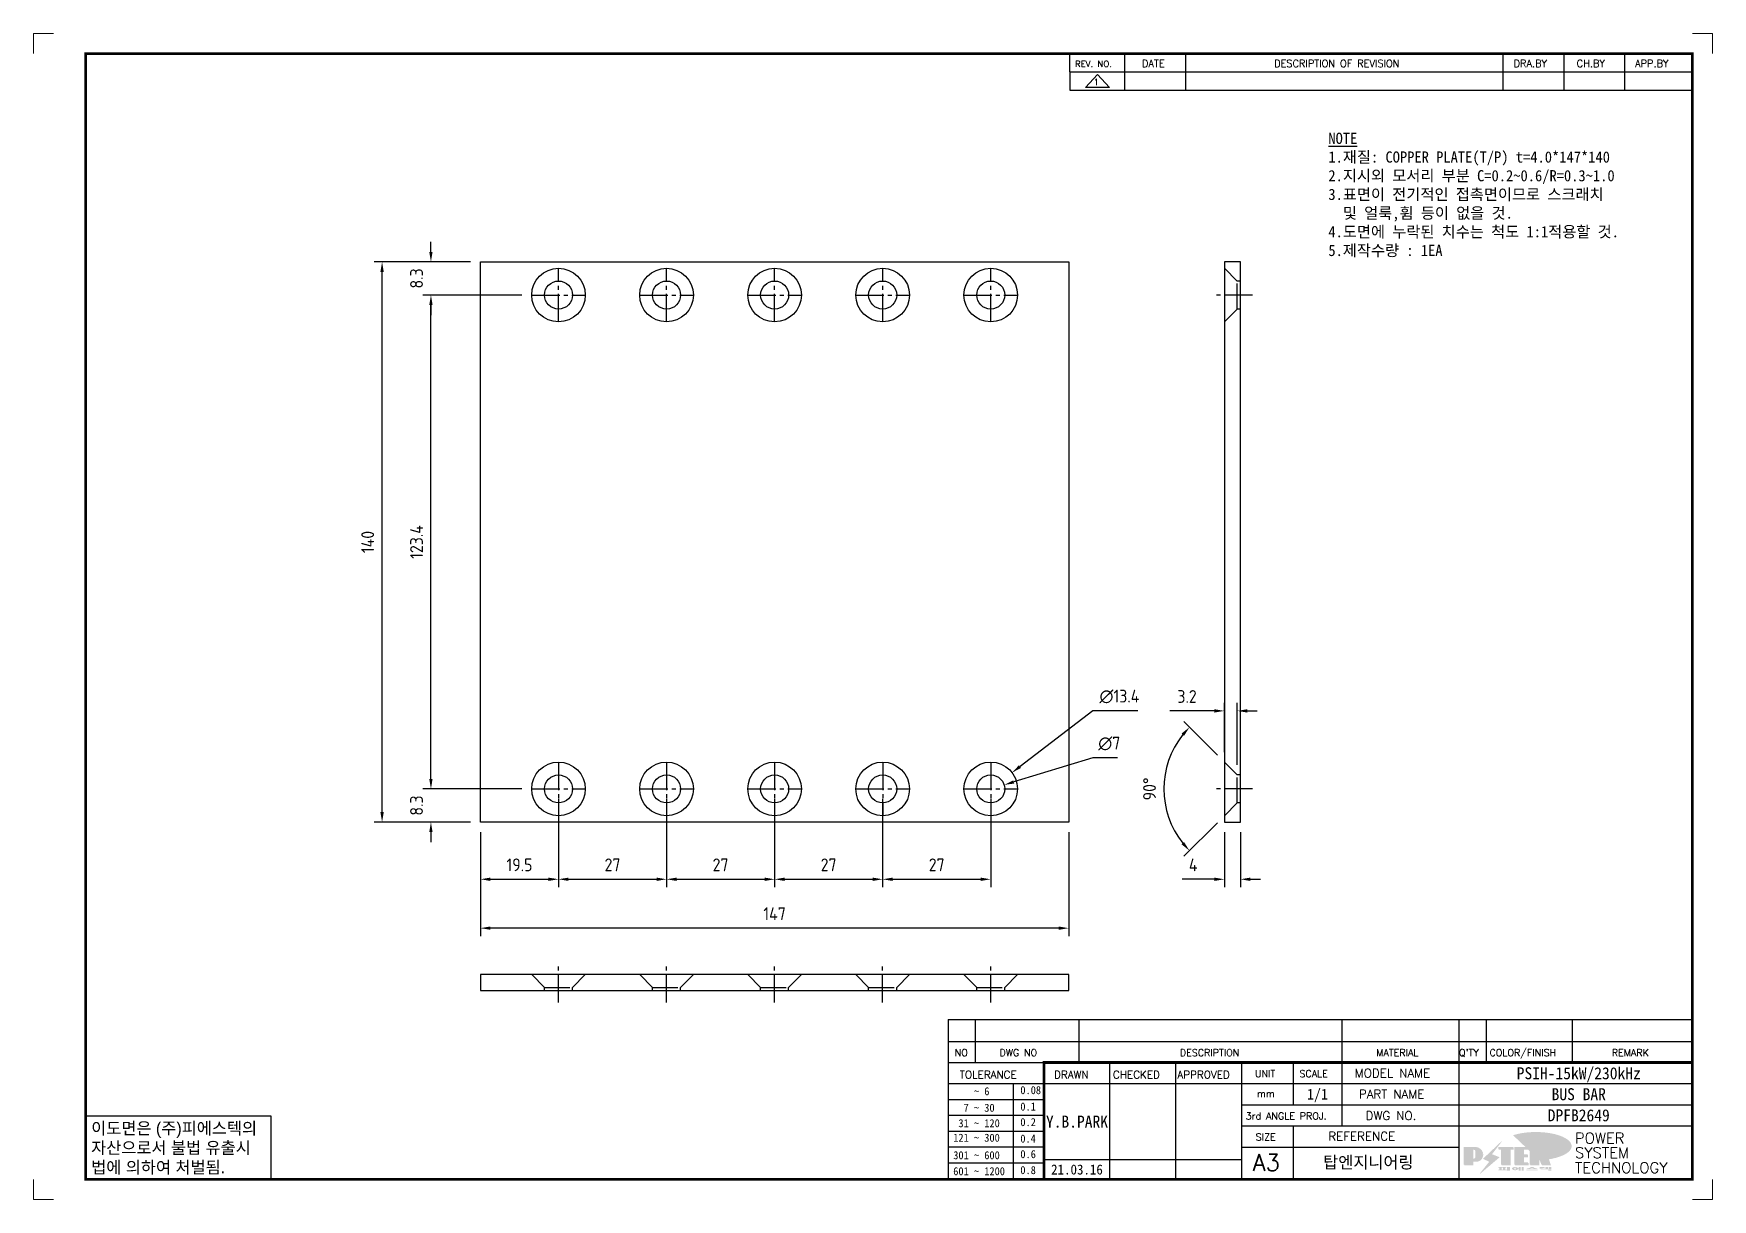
# Model space of a CAD drawing. Header units: millimetres. Extents: x -4251 to 2609, y -1673 to 4048.
# Drawn here: x -2905.8 to -2486.3, y -1277.8 to -986.5 of the extents above; entities that cross this region are included whole.
import ezdxf
from ezdxf.enums import TextEntityAlignment as Align

# ---------------------------------------------------------------- set-up
doc = ezdxf.new("R2010")
doc.units = ezdxf.units.MM
doc.linetypes.add('CENTER1', pattern=[10, 7, -1, 1, -1])
doc.linetypes.add('HIDDEN', pattern=[9.525, 6.35, -3.175])
doc.layers.add('FORMAT-1', color=7, linetype='Continuous')
doc.layers.add('line', color=3, linetype='Continuous')
doc.styles.add('h1', font='')
doc.styles.add('HAN', font='')
doc.styles.add('RC', font='simplex.shx')
doc.styles.add('ROMANT', font='simplex.shx')
doc.styles.add('RT', font='simplex.shx', dxfattribs={"oblique": 15})
doc.styles.get("Standard").update_dxf_attribs({"font": 'ISOCP.SHX', "bigfont": 'WHGTXT.SHX'})
doc.styles.get('h1').set_extended_font_data('New Gulim')
doc.styles.get('HAN').set_extended_font_data('GulimChe')
doc.dimstyles.new('PS-1', dxfattribs={"dimtxt": 3.2, "dimasz": 2.5, "dimexe": 2, "dimexo": 2.5, "dimgap": 2, "dimtad": 1, "dimtoh": 1, "dimrnd": 0.05, "dimzin": 12, "dimdsep": 46, "dimtxsty": 'Standard', "dimcen": 0, "dimclrt": 2, "dimazin": 3, "dimtfac": 1, "dimtofl": 0, "dimtmove": 0, "dimatfit": 3, "dimfxl": 0, "dimtolj": 1, "dimtzin": 0, "dimarcsym": 0})

# ---------------------------------------------------------------- blocks, each defined once
blk = doc.blocks.new('A$C4EDB7AFF')
at = {"color": 2, "linetype": 'HIDDEN'}
for p, q in [((-22.88, 9.45, 0), (-22.88, 8.65, 0)), ((-22.88, 8.65, 0), (-15.88, 8.65, 0)), ((-15.88, 9.45, 0), (-15.88, 8.65, 0)), ((4.12, 9.45, 0), (4.12, 8.65, 0)), ((4.12, 8.65, 0), (11.12, 8.65, 0)), ((11.12, 9.45, 0), (11.12, 8.65, 0)), ((31.12, 9.45, 0), (31.12, 8.65, 0)), ((31.12, 8.65, 0), (38.12, 8.65, 0)), ((38.12, 9.45, 0), (38.12, 8.65, 0)), ((58.12, 9.45, 0), (58.12, 8.65, 0)), ((58.12, 8.65, 0), (65.12, 8.65, 0)), ((65.12, 9.45, 0), (65.12, 8.65, 0)), ((85.12, 9.45, 0), (85.12, 8.65, 0)), ((85.12, 8.65, 0), (92.12, 8.65, 0)), ((92.12, 9.45, 0), (92.12, 8.65, 0))]:
    blk.add_line(p, q, dxfattribs=at)
at = {"color": 1, "linetype": 'CENTER1'}
for p, q in [((-19.38, 12.45, 0), (-19.38, 2.45, 0)), ((7.62, 12.45, 0), (7.62, 2.45, 0)), ((34.62, 12.45, 0), (34.62, 2.45, 0)), ((61.62, 12.45, 0), (61.62, 2.45, 0)), ((88.62, 12.45, 0), (88.62, 2.45, 0))]:
    blk.add_line(p, q, dxfattribs=at)
at = {"color": 6, "elevation": 0}
blk.add_lwpolyline([(-38.88, 9.45), (108.12, 9.45), (108.12, 5.45), (-38.88, 5.45), (-38.88, 9.45)], dxfattribs=at)
at = {"color": 2, "linetype": 'HIDDEN', "elevation": 0}
for points in [[(-22.88, 8.65), (-26.08, 5.45)], [(-15.88, 8.65), (-12.68, 5.45)], [(4.12, 8.65), (0.92, 5.45)], [(11.12, 8.65), (14.32, 5.45)], [(31.12, 8.65), (27.92, 5.45)], [(38.12, 8.65), (41.32, 5.45)], [(58.12, 8.65), (54.92, 5.45)], [(65.12, 8.65), (68.32, 5.45)], [(85.12, 8.65), (81.92, 5.45)], [(92.12, 8.65), (95.32, 5.45)]]:
    blk.add_lwpolyline(points, dxfattribs=at)
blk = doc.blocks.new('*D625')
at = {"color": 0, "linetype": 'ByBlock', "lineweight": -2}
for p, q in [((-2774.61, -1177.7), (-2774.61, -1199.77)), ((-2794.11, -1186), (-2794.11, -1199.77)), ((-2791.61, -1197.77), (-2777.11, -1197.77))]:
    blk.add_line(p, q, dxfattribs=at)
at = {"color": 0}
for points in [[(-2791.61, -1197.36), (-2791.61, -1198.19), (-2794.11, -1197.77)], [(-2777.11, -1197.36), (-2777.11, -1198.19), (-2774.61, -1197.77)]]:
    blk.add_solid(points, dxfattribs=at)
at = {"layer": 'DEFPOINTS', "color": 0}
for p in [(-2774.61, -1175.2, 0), (-2794.11, -1183.5, 0), (-2774.61, -1197.77)]:
    blk.add_point(p, dxfattribs=at)
at = {"color": 2, "insert": (-2784.36, -1194.17), "char_height": 3.2, "attachment_point": 5}
blk.add_mtext('\\A1;19.5', dxfattribs=at)
blk = doc.blocks.new('*D626')
at = {"color": 0, "linetype": 'ByBlock', "lineweight": -2}
for p, q in [((-2774.61, -1177.7), (-2774.61, -1199.77)), ((-2747.61, -1177.7), (-2747.61, -1199.77)), ((-2772.11, -1197.77), (-2750.11, -1197.77))]:
    blk.add_line(p, q, dxfattribs=at)
at = {"color": 0}
for points in [[(-2772.11, -1197.36), (-2772.11, -1198.19), (-2774.61, -1197.77)], [(-2750.11, -1197.36), (-2750.11, -1198.19), (-2747.61, -1197.77)]]:
    blk.add_solid(points, dxfattribs=at)
at = {"layer": 'DEFPOINTS', "color": 0}
for p in [(-2774.61, -1175.2, 0), (-2747.61, -1175.2, 0), (-2747.61, -1197.77)]:
    blk.add_point(p, dxfattribs=at)
at = {"color": 2, "insert": (-2761.11, -1194.17), "char_height": 3.2, "attachment_point": 5}
blk.add_mtext('\\A1;27', dxfattribs=at)
blk = doc.blocks.new('*D627')
at = {"color": 0, "linetype": 'ByBlock', "lineweight": -2}
for p, q in [((-2747.61, -1177.7), (-2747.61, -1199.77)), ((-2720.61, -1177.7), (-2720.61, -1199.77)), ((-2745.11, -1197.77), (-2723.11, -1197.77))]:
    blk.add_line(p, q, dxfattribs=at)
at = {"color": 0}
for points in [[(-2745.11, -1197.36), (-2745.11, -1198.19), (-2747.61, -1197.77)], [(-2723.11, -1197.36), (-2723.11, -1198.19), (-2720.61, -1197.77)]]:
    blk.add_solid(points, dxfattribs=at)
at = {"layer": 'DEFPOINTS', "color": 0}
for p in [(-2747.61, -1175.2, 0), (-2720.61, -1175.2, 0), (-2720.61, -1197.77)]:
    blk.add_point(p, dxfattribs=at)
at = {"color": 2, "insert": (-2734.11, -1194.17), "char_height": 3.2, "attachment_point": 5}
blk.add_mtext('\\A1;27', dxfattribs=at)
blk = doc.blocks.new('*D628')
at = {"color": 0, "linetype": 'ByBlock', "lineweight": -2}
for p, q in [((-2720.61, -1177.7), (-2720.61, -1199.77)), ((-2693.61, -1177.7), (-2693.61, -1199.77)), ((-2718.11, -1197.77), (-2696.11, -1197.77))]:
    blk.add_line(p, q, dxfattribs=at)
at = {"color": 0}
for points in [[(-2718.11, -1197.36), (-2718.11, -1198.19), (-2720.61, -1197.77)], [(-2696.11, -1197.36), (-2696.11, -1198.19), (-2693.61, -1197.77)]]:
    blk.add_solid(points, dxfattribs=at)
at = {"layer": 'DEFPOINTS', "color": 0}
for p in [(-2720.61, -1175.2, 0), (-2693.61, -1175.2, 0), (-2693.61, -1197.77)]:
    blk.add_point(p, dxfattribs=at)
at = {"color": 2, "insert": (-2707.11, -1194.17), "char_height": 3.2, "attachment_point": 5}
blk.add_mtext('\\A1;27', dxfattribs=at)
blk = doc.blocks.new('*D629')
at = {"color": 0, "linetype": 'ByBlock', "lineweight": -2}
for p, q in [((-2693.61, -1177.7), (-2693.61, -1199.77)), ((-2666.61, -1177.7), (-2666.61, -1199.77)), ((-2691.11, -1197.77), (-2669.11, -1197.77))]:
    blk.add_line(p, q, dxfattribs=at)
at = {"color": 0}
for points in [[(-2691.11, -1197.36), (-2691.11, -1198.19), (-2693.61, -1197.77)], [(-2669.11, -1197.36), (-2669.11, -1198.19), (-2666.61, -1197.77)]]:
    blk.add_solid(points, dxfattribs=at)
at = {"layer": 'DEFPOINTS', "color": 0}
for p in [(-2693.61, -1175.2, 0), (-2666.61, -1175.2, 0), (-2666.61, -1197.77)]:
    blk.add_point(p, dxfattribs=at)
at = {"color": 2, "insert": (-2680.11, -1194.17), "char_height": 3.2, "attachment_point": 5}
blk.add_mtext('\\A1;27', dxfattribs=at)
blk = doc.blocks.new('*D630')
at = {"color": 0, "linetype": 'ByBlock', "lineweight": -2}
for p, q in [((-2794.11, -1186), (-2794.11, -1211.99)), ((-2647.11, -1186), (-2647.11, -1211.99)), ((-2649.61, -1209.99), (-2791.61, -1209.99))]:
    blk.add_line(p, q, dxfattribs=at)
at = {"color": 0}
for points in [[(-2791.61, -1209.57), (-2791.61, -1210.4), (-2794.11, -1209.99)], [(-2649.61, -1209.57), (-2649.61, -1210.4), (-2647.11, -1209.99)]]:
    blk.add_solid(points, dxfattribs=at)
at = {"layer": 'DEFPOINTS', "color": 0}
for p in [(-2794.11, -1183.5, 0), (-2647.11, -1183.5, 0), (-2794.11, -1209.99)]:
    blk.add_point(p, dxfattribs=at)
at = {"color": 2, "insert": (-2720.61, -1206.39), "char_height": 3.2, "attachment_point": 5}
blk.add_mtext('\\A1;147', dxfattribs=at)
blk = doc.blocks.new('*D631')
at = {"color": 0, "linetype": 'ByBlock', "lineweight": -2}
for p, q in [((-2806.48, -1172.7), (-2806.48, -1170.2)), ((-2783.81, -1175.2), (-2808.48, -1175.2)), ((-2796.61, -1183.5), (-2808.48, -1183.5)), ((-2806.48, -1186), (-2806.48, -1188.5))]:
    blk.add_line(p, q, dxfattribs=at)
at = {"color": 0}
for points in [[(-2806.9, -1172.7), (-2806.07, -1172.7), (-2806.48, -1175.2)], [(-2806.9, -1186), (-2806.07, -1186), (-2806.48, -1183.5)]]:
    blk.add_solid(points, dxfattribs=at)
at = {"layer": 'DEFPOINTS', "color": 0}
for p in [(-2806.48, -1175.2), (-2781.31, -1175.2, 0), (-2794.11, -1183.5, 0)]:
    blk.add_point(p, dxfattribs=at)
at = {"color": 2, "insert": (-2810.08, -1179.35), "char_height": 3.2, "attachment_point": 5, "rotation": 90}
blk.add_mtext('\\A1;8.3', dxfattribs=at)
blk = doc.blocks.new('*D632')
at = {"color": 0, "linetype": 'ByBlock', "lineweight": -2}
for p, q in [((-2783.81, -1051.8), (-2808.48, -1051.8)), ((-2806.48, -1172.7), (-2806.48, -1054.3)), ((-2783.81, -1175.2), (-2808.48, -1175.2))]:
    blk.add_line(p, q, dxfattribs=at)
at = {"color": 0}
for points in [[(-2806.9, -1054.3), (-2806.07, -1054.3), (-2806.48, -1051.8)], [(-2806.9, -1172.7), (-2806.07, -1172.7), (-2806.48, -1175.2)]]:
    blk.add_solid(points, dxfattribs=at)
at = {"layer": 'DEFPOINTS', "color": 0}
for p in [(-2806.48, -1051.8), (-2781.31, -1051.8, 0), (-2781.31, -1175.2, 0)]:
    blk.add_point(p, dxfattribs=at)
at = {"color": 2, "insert": (-2810.08, -1113.5), "char_height": 3.2, "attachment_point": 5, "rotation": 90}
blk.add_mtext('\\A1;123.4', dxfattribs=at)
blk = doc.blocks.new('*D633')
at = {"color": 0, "linetype": 'ByBlock', "lineweight": -2}
for p, q in [((-2806.48, -1041), (-2806.48, -1038.5)), ((-2796.61, -1043.5), (-2808.48, -1043.5)), ((-2783.81, -1051.8), (-2808.48, -1051.8)), ((-2806.48, -1054.3), (-2806.48, -1056.8))]:
    blk.add_line(p, q, dxfattribs=at)
at = {"color": 0}
for points in [[(-2806.9, -1041), (-2806.07, -1041), (-2806.48, -1043.5)], [(-2806.9, -1054.3), (-2806.07, -1054.3), (-2806.48, -1051.8)]]:
    blk.add_solid(points, dxfattribs=at)
at = {"layer": 'DEFPOINTS', "color": 0}
for p in [(-2806.48, -1043.5), (-2794.11, -1043.5, 0), (-2781.31, -1051.8, 0)]:
    blk.add_point(p, dxfattribs=at)
at = {"color": 2, "insert": (-2810.08, -1047.65), "char_height": 3.2, "attachment_point": 5, "rotation": 90}
blk.add_mtext('\\A1;8.3', dxfattribs=at)
blk = doc.blocks.new('*D634')
at = {"color": 0, "linetype": 'ByBlock', "lineweight": -2}
for p, q in [((-2796.61, -1043.5), (-2820.69, -1043.5)), ((-2818.69, -1181), (-2818.69, -1046)), ((-2796.61, -1183.5), (-2820.69, -1183.5))]:
    blk.add_line(p, q, dxfattribs=at)
at = {"color": 0}
for points in [[(-2819.11, -1046), (-2818.27, -1046), (-2818.69, -1043.5)], [(-2819.11, -1181), (-2818.27, -1181), (-2818.69, -1183.5)]]:
    blk.add_solid(points, dxfattribs=at)
at = {"layer": 'DEFPOINTS', "color": 0}
for p in [(-2818.69, -1043.5), (-2794.11, -1043.5, 0), (-2794.11, -1183.5, 0)]:
    blk.add_point(p, dxfattribs=at)
at = {"color": 2, "insert": (-2822.29, -1113.5), "char_height": 3.2, "attachment_point": 5, "rotation": 90}
blk.add_mtext('\\A1;140', dxfattribs=at)
blk = doc.blocks.new('*D635')
at = {"color": 0, "linetype": 'ByBlock', "lineweight": -2}
for p, q in [((-2608.21, -1186), (-2608.21, -1199.77)), ((-2604.21, -1186), (-2604.21, -1199.77)), ((-2610.71, -1197.77), (-2618.81, -1197.77)), ((-2601.71, -1197.77), (-2599.21, -1197.77))]:
    blk.add_line(p, q, dxfattribs=at)
at = {"color": 0}
for points in [[(-2610.71, -1197.36), (-2610.71, -1198.19), (-2608.21, -1197.77)], [(-2601.71, -1197.36), (-2601.71, -1198.19), (-2604.21, -1197.77)]]:
    blk.add_solid(points, dxfattribs=at)
at = {"layer": 'DEFPOINTS', "color": 0}
for p in [(-2608.21, -1183.5, 0), (-2604.21, -1183.5, 0), (-2608.21, -1197.77)]:
    blk.add_point(p, dxfattribs=at)
at = {"color": 2, "insert": (-2616.01, -1194.17), "char_height": 3.2, "attachment_point": 5}
blk.add_mtext('\\A1;4', dxfattribs=at)
blk = doc.blocks.new('*D636')
at = {"color": 0, "linetype": 'ByBlock', "lineweight": -2}
for p, q in [((-2641.09, -1155.71), (-2659.29, -1169.62)), ((-2629.81, -1155.71), (-2641.09, -1155.71))]:
    blk.add_line(p, q, dxfattribs=at)
at = {"color": 0}
blk.add_solid([(-2659.55, -1169.28), (-2659.04, -1169.95), (-2661.28, -1171.13)], dxfattribs=at)
at = {"layer": 'DEFPOINTS', "color": 0}
for p in [(-2661.28, -1171.13, 0), (-2671.93, -1179.27, 0)]:
    blk.add_point(p, dxfattribs=at)
at = {"color": 2, "insert": (-2634.45, -1152.11), "char_height": 3.2, "attachment_point": 5}
blk.add_mtext('\\A1;∅13.4', dxfattribs=at)
blk = doc.blocks.new('*D637')
at = {"color": 0, "linetype": 'ByBlock', "lineweight": -2}
for p, q in [((-2641.06, -1167.46), (-2660.86, -1173.46)), ((-2634.9, -1167.46), (-2641.06, -1167.46))]:
    blk.add_line(p, q, dxfattribs=at)
at = {"color": 0}
blk.add_solid([(-2660.98, -1173.06), (-2660.74, -1173.86), (-2663.26, -1174.18)], dxfattribs=at)
at = {"layer": 'DEFPOINTS', "color": 0}
for p in [(-2663.26, -1174.18, 0), (-2669.96, -1176.21, 0)]:
    blk.add_point(p, dxfattribs=at)
at = {"color": 2, "insert": (-2636.98, -1163.86), "char_height": 3.2, "attachment_point": 5}
blk.add_mtext('\\A1;∅7', dxfattribs=at)
blk = doc.blocks.new('*D638')
at = {"color": 0, "linetype": 'ByBlock', "lineweight": -2}
for p, q in [((-2609.98, -1166.73), (-2618.35, -1158.35)), ((-2609.98, -1183.67), (-2618.35, -1192.04))]:
    blk.add_line(p, q, dxfattribs=at)
blk.add_arc((-2601.51, -1175.2), 21.82, 141.5672, 218.4328, dxfattribs=at)
at = {"color": 0}
for points in [[(-2618.91, -1161.36), (-2618.29, -1161.91), (-2616.94, -1159.77)], [(-2618.29, -1188.49), (-2618.91, -1189.04), (-2616.94, -1190.63)]]:
    blk.add_solid(points, dxfattribs=at)
at = {"layer": 'DEFPOINTS', "color": 0}
for p in [(-2622.59, -1169.55), (-2608.21, -1168.5, 0), (-2605.01, -1171.7, 0), (-2605.01, -1178.7, 0), (-2608.21, -1181.9, 0)]:
    blk.add_point(p, dxfattribs=at)
at = {"color": 2, "insert": (-2626.93, -1175.2), "char_height": 3.2, "attachment_point": 5, "rotation": 90}
blk.add_mtext('\\A1;90°', dxfattribs=at)
blk = doc.blocks.new('*D639')
at = {"color": 0, "linetype": 'ByBlock', "lineweight": -2}
for p, q in [((-2610.71, -1155.7), (-2621.88, -1155.7)), ((-2608.21, -1166), (-2608.21, -1153.7)), ((-2605.01, -1169.2), (-2605.01, -1153.7)), ((-2602.51, -1155.7), (-2600.01, -1155.7))]:
    blk.add_line(p, q, dxfattribs=at)
at = {"color": 0}
for points in [[(-2610.71, -1155.29), (-2610.71, -1156.12), (-2608.21, -1155.7)], [(-2602.51, -1155.29), (-2602.51, -1156.12), (-2605.01, -1155.7)]]:
    blk.add_solid(points, dxfattribs=at)
at = {"layer": 'DEFPOINTS', "color": 0}
for p in [(-2608.21, -1155.7), (-2608.21, -1168.5, 0), (-2605.01, -1171.7, 0)]:
    blk.add_point(p, dxfattribs=at)
at = {"color": 2, "insert": (-2617.55, -1152.1), "char_height": 3.2, "attachment_point": 5}
blk.add_mtext('\\A1;3.2', dxfattribs=at)
blk = doc.blocks.new('re3')
at = {"color": 180}
for p, q in [((0, 0), (0, -4.55)), ((6.87, -0.64), (3.86, -3.91)), ((9.88, -3.91), (3.86, -3.91)), ((6.87, -0.64), (9.88, -3.91)), ((13.74, -4.55), (13.74, 0)), ((28.97, -4.55), (28.97, 0)), ((108.25, -4.55), (108.25, 0)), ((123.49, -4.55), (123.49, 0)), ((138.64, -4.55), (138.64, 0)), ((0, -4.55), (155.53, -4.55))]:
    blk.add_line(p, q, dxfattribs=at)
at = {"color": 2, "style": 'RC', "oblique": 15}
blk.add_attdef('REV.NO', text='', height=1.56, dxfattribs=at).set_placement((6.59, -2.56), align=Align.MIDDLE_CENTER)
blk.add_attdef('-1', text='', height=1.56, dxfattribs=at).set_placement((9.37, -1.66), align=Align.MIDDLE_LEFT)
at = {"color": 2, "style": 'HAN'}
for tag, p in [('REV.-DATE', (21.36, -2.28)), ('DRA.BY', (115.87, -2.28)), ('CH.BY', (131.07, -2.28)), ('APP.BY', (147.09, -2.28))]:
    blk.add_attdef(tag, text='', height=2.5, dxfattribs=at).set_placement(p, align=Align.MIDDLE_CENTER)
blk.add_attdef('DESCRIPTION-OF-REVISION', text='', height=2.5, dxfattribs=at).set_placement((31.61, -2.28), align=Align.MIDDLE_LEFT)
blk = doc.blocks.new('no3')
at = {"color": 180}
for p, q in [((0, 5.5), (0, 0)), ((0, 5.5), (186, 5.5)), ((6.79, 5.5), (6.79, 0)), ((32.74, 0.11), (32.74, 5.5)), ((98.4, 5.5), (98.4, 0)), ((127.61, 5.5), (127.61, 0)), ((134.43, 5.5), (134.43, 0)), ((155.98, 5.5), (155.98, 0))]:
    blk.add_line(p, q, dxfattribs=at)
at = {"color": 2, "style": 'HAN'}
for tag, p in [('PART-NO', (19.76, 2.75)), ('MATERIAL', (111.38, 2.75)), ("Q'TY", (131.02, 2.75)), ('COLOR/FINISH', (145.2, 2.75)), ('REMARK', (170.76, 2.75))]:
    blk.add_attdef(tag, text='', height=2.9, dxfattribs=at).set_placement(p, align=Align.MIDDLE_CENTER)
blk.add_attdef('DESCRIPTION', text='', height=2.9, dxfattribs=at).set_placement((34.51, 2.75), align=Align.MIDDLE_LEFT)
at = {"color": 2, "style": 'RT', "oblique": 15}
blk.add_attdef('NO', text='', height=1.74, dxfattribs=at).set_placement((3.38, 2.51), align=Align.MIDDLE_CENTER)
blk = doc.blocks.new('t3')
for p, q in [((0, 15.88), (46.25, 15.88)), ((0, 15.88), (0, 0)), ((46.25, 15.88), (46.25, 0)), ((0, 0), (46.25, 0))]:
    blk.add_line(p, q)
at = {"color": 1, "style": 'h1'}
for s, p in [('이도면은 (주)피에스텍의', (1.4, 11.29)), ('자산으로서 불법 유출시', (1.4, 6.41)), ('법에 의하여 처벌됨.', (1.4, 1.52))]:
    blk.add_text(s, height=3, dxfattribs=at).set_placement(p)
blk = doc.blocks.new('new LOGO')
at = {"layer": 'line'}
h = blk.add_hatch(color=1, dxfattribs=at)
h.paths.add_polyline_path([(41.5, 16.4), (54.3, 16.4, 1), (54.3, 82.9), (0, 82.9), (0, -0.1), (41.5, -0.1)])
h.paths.add_polyline_path([(41.5, 27.9), (41.5, 71.9), (43.6, 71.9, -0.414214), (54.6, 60.9), (54.6, 38.9, -0.414214), (43.6, 27.9)], flags=16)
h.paths.add_polyline_path([(214.7, 71.9), (227.5, 71.9), (227.5, 82.9), (159.7, 82.9), (159.7, 71.9), (172.5, 71.9), (172.5, -0.1), (214.7, -0.1)])
h.paths.add_polyline_path([(276, 37.4), (294.8, 37.4), (294.8, 49.1), (276, 49.1), (276, 71.9), (294.8, 71.9), (294.8, 82.9), (234.5, 82.9), (234.5, -0.1), (297, -0.1), (297, 10.9), (276, 10.9)])
h.paths.add_polyline_path([(347.2, 35.2), (359.7, -0.1), (400.5, -0.1), (379.6, 66.8), (399.7, 82.9), (380.6, 82.9), (347.2, 61.6), (347.2, 82.9), (305.5, 82.9), (305.5, -0.1), (347.2, -0.1)])
h = blk.add_hatch(color=250, dxfattribs=at)
h.paths.add_polyline_path([(44.5, 69.4), (46.6, 69.4, -0.129793), (52, 68, 0.221832), (43.6, 71.9), (41.5, 71.9), (41.5, 27.9), (43.6, 27.9, 0.02048), (44.5, 28)], flags=17)
h.paths.add_polyline_path([(44.5, 13.9), (57.3, 13.9, 0.72362), (77.1, 73.9, -0.679777), (54.3, 16.4), (41.5, 16.4), (41.5, -0.1), (3, -0.1), (3, -2.6), (44.5, -2.6)])
h.paths.add_polyline_path([(117.9, 14.2), (71.5, -44.4), (77.1, -39.6), (120.8, 15.6), (92, 28.9), (173.3, 106), (177.5, 111.4), (89.1, 27.6)])
h.paths.add_polyline_path([(162.7, 71.9), (162.7, 69.4), (172.5, 69.4), (172.5, 71.9)], flags=17)
h.paths.add_polyline_path([(217.7, 69.4), (230.5, 69.4), (230.5, 80.4), (227.5, 80.4), (227.5, 71.9), (214.7, 71.9), (214.7, -0.1), (175.5, -0.1), (175.5, -2.6), (217.7, -2.6)])
h.paths.add_polyline_path([(297.8, 46.6), (294.8, 46.6), (294.8, 37.4), (276, 37.4), (276, 10.9), (279, 10.9), (279, 34.9), (297.8, 34.9)])
h.paths.add_polyline_path([(300, 8.4), (297, 8.4), (297, -0.1), (237.5, -0.1), (237.5, -2.6), (300, -2.6)])
h.paths.add_polyline_path([(297.8, 80.4), (294.8, 80.4), (294.8, 71.9), (276, 71.9), (276, 49.1), (279, 49.1), (279, 69.4), (297.8, 69.4)])
h.paths.add_polyline_path([(350.2, 80.4), (347.2, 80.4), (347.2, 61.6), (350.2, 63.5)])
h.paths.add_polyline_path([(350.2, 26.7), (347.2, 35.2), (347.2, -0.1), (308.5, -0.1), (308.5, -2.6), (350.2, -2.6)])
h.paths.add_polyline_path([(402.7, 80.4), (396.5, 80.4), (379.6, 66.8), (400.5, -0.1), (361.8, -0.1), (362.7, -2.6), (403.5, -2.6), (382.6, 64.3)])
blk.add_hatch(color=5, dxfattribs=at).paths.add_polyline_path([(166.3, 35), (131, 49), (180.4, 112.7), (92, 28.9), (120.8, 15.6), (74.4, -43)])
h = blk.add_hatch(color=253, dxfattribs=at)
edge = h.paths.add_edge_path()
edge.add_ellipse((333.9, 86.4), major_axis=(-165.9, 0), ratio=0.39426, start_angle=111.51268, end_angle=334.46902)
edge.add_ellipse((314.1, 81.2), major_axis=(-153.7, 0), ratio=0.40699, start_angle=121.30662, end_angle=327.74369, ccw=False)
edge.add_line((394, 27.8), (394.7, 25.6))
h = blk.add_hatch(color=250, dxfattribs=at)
edge = h.paths.add_edge_path()
edge.add_ellipse((237.8, -17.6), major_axis=(-14.3, 0), ratio=0.526336, start_angle=192.2456, end_angle=269.07481)
edge.add_line((238.1, -10.1), (237.6, -10.1))
edge.add_ellipse((237.8, -17.6), major_axis=(-14.3, 0), ratio=0.526336, start_angle=270.92519, end_angle=449.07481)
edge.add_line((237.6, -25.1), (238.1, -25.1))
edge.add_ellipse((237.8, -17.6), major_axis=(-14.3, 0), ratio=0.526336, start_angle=450.92519, end_angle=527.7544)
edge.add_line((251.7, -19.2), (254.1, -19.2))
edge.add_line((254.1, -19.2), (254.1, -27.1))
edge.add_line((254.1, -27.1), (263.1, -27.1))
edge.add_line((263.1, -27.1), (263.1, -10.1))
edge.add_line((263.1, -10.1), (254.1, -10.1))
edge.add_line((254.1, -10.1), (254.1, -16))
edge.add_line((254.1, -16), (251.7, -16))
h.paths.add_polyline_path([(241, -16.4), (241, -18.7, -1), (234.4, -18.7), (234.4, -16.4, -1)], flags=16)
h.paths.add_polyline_path([(278.2, -10.1), (268.1, -10.1), (268.1, -27.1), (278.2, -27.1)])
h.paths.add_polyline_path([(310.3, -10.1), (310.3, -11.1, -0.157169), (289.3, -17.5), (294, -19.9, 0.128407), (316.3, -15.9, 0.128407), (338.6, -19.9), (343.3, -17.5, -0.157169), (322.2, -11.1), (322.2, -10.1)])
h.paths.add_polyline_path([(342.1, -25.1), (342.1, -22.3), (290.4, -22.3), (290.4, -25.1)])
h.paths.add_polyline_path([(352, -10.1), (352, -16.2, 0.414214), (354, -18.2), (378.7, -18.2), (378.7, -19.6), (390.2, -19.6), (390.2, -10.1), (378.7, -10.1), (378.7, -13.6), (374.7, -13.6), (374.7, -15.1), (378.7, -15.1), (378.7, -16.2), (364.7, -16.2), (364.7, -15.1), (371.2, -15.1), (371.2, -13.6), (364.7, -13.6), (364.7, -12.6), (374.7, -12.6), (374.7, -10.1)])
h.paths.add_polyline_path([(393.8, -10.1), (393.8, -19.6), (405, -19.6), (405, -10.1)])
h.paths.add_polyline_path([(405, -27.1), (405, -20.9), (356.8, -20.9), (356.8, -23), (391.8, -23), (391.8, -27.1)])
h.paths.add_polyline_path([(200.4, -10.1), (200.4, -22.3), (193.2, -22.3), (193.2, -12.6), (196.6, -12.6), (196.6, -10.1), (161, -10.1), (161, -12.6), (164.5, -12.6), (164.5, -22.3), (161, -22.3), (161, -25.1), (200.4, -25.1), (200.4, -27.1), (213.9, -27.1), (213.9, -10.1)])
h.paths.add_polyline_path([(182, -12.6), (175.6, -12.6), (175.6, -22.3), (182, -22.3)], flags=17)
blk = doc.blocks.new('format-3')
at = {"color": 3, "lineweight": 9}
for p, q in [((0, 286.3), (0, 291.3)), ((5, 291.3), (0, 291.3)), ((414.5, 291.3), (419.5, 291.3)), ((419.5, 286.3), (419.5, 291.3)), ((0, 5), (0, 0)), ((419.5, 5), (419.5, 0)), ((5, 0), (0, 0)), ((414.5, 0), (419.5, 0))]:
    blk.add_line(p, q, dxfattribs=at)
at = {"color": 180}
for p, q in [((258.97, 281.75), (258.97, 286.3)), ((272.71, 281.75), (272.71, 286.3)), ((287.94, 281.75), (287.94, 286.3)), ((367.22, 281.75), (367.22, 286.3)), ((382.45, 281.75), (382.45, 286.3)), ((397.61, 281.75), (397.61, 286.3)), ((258.97, 281.75), (414.5, 281.75)), ((228.5, 39.49), (228.5, 5)), ((228.5, 39.49), (414.5, 39.49)), ((235.29, 39.49), (235.29, 34.21)), ((261.24, 34.21), (261.24, 39.49)), ((326.9, 39.49), (326.9, 34.21)), ((356.11, 39.49), (356.11, 34.21)), ((362.93, 39.49), (362.93, 34.21)), ((384.48, 39.49), (384.48, 34.21)), ((228.5, 34.21), (252.48, 34.21)), ((268.96, 5), (268.96, 34.21)), ((285.45, 5), (285.45, 34.21)), ((301.94, 5), (301.94, 34.21)), ((314.72, 34.21), (314.72, 23.65)), ((326.9, 34.21), (326.9, 18.37)), ((356.11, 34.21), (356.11, 5)), ((228.5, 28.93), (252.48, 28.93)), ((244.89, 5.23), (244.89, 28.93)), ((252.48, 28.93), (414.5, 28.93)), ((228.5, 24.98), (252.48, 24.98)), ((228.5, 21.03), (252.48, 21.03)), ((301.94, 23.65), (414.5, 23.65)), ((228.5, 17.08), (252.48, 17.08)), ((301.94, 18.37), (414.5, 18.37)), ((314.72, 18.37), (314.72, 5)), ((228.5, 13.13), (252.48, 13.13)), ((301.94, 13.09), (356.11, 13.09)), ((228.5, 9.18), (252.48, 9.18)), ((252.48, 9.95), (301.94, 9.95))]:
    blk.add_line(p, q, dxfattribs=at)
at = {"const_width": 0.7}
blk.add_lwpolyline([(252.48, 5), (252.48, 34.21), (414.5, 34.21)], dxfattribs=at)
at = {"layer": 'FORMAT-1', "const_width": 0.7}
blk.add_lwpolyline([(13, 5), (13, 286.3), (414.5, 286.3), (414.5, 5)], close=True, dxfattribs=at)
blk.add_blockref('t3', (13, 5))
at = {"xscale": 0.05400000000000027, "yscale": 0.05400000000000027, "zscale": 0.05400000000000027}
blk.add_blockref('new LOGO', (357.35, 8.65), dxfattribs=at)
at = {"color": 2}
for s, height, style, p in [('REV. NO.', 1.56, 'RC', (260.23, 282.95)), ('DATE', 1.788, 'RC', (276.95, 282.94)), ('DESCRIPTION OF REVISION', 1.7875, 'RC', (309.98, 282.94)), ('DRA.BY', 1.788, 'RC', (369.83, 282.94)), ('CH.BY', 1.788, 'RC', (385.59, 282.94)), ('APP.BY', 1.788, 'RC', (400.18, 282.94)), ('COLOR/FINISH', 1.7424, 'RC', (363.8, 35.83)), ('NO', 1.742, 'RC', (230.16, 35.83)), ('DWG NO', 1.742, 'RC', (241.36, 35.83)), ('DESCRIPTION', 1.7424, 'RC', (286.43, 35.83)), ('MATERIAL', 1.742, 'RC', (335.52, 35.83)), ("Q'TY", 1.742, 'RC', (356.17, 35.83)), ('REMARK', 1.742, 'RC', (394.37, 35.83)), (' TOLERANCE', 1.9, 'RC', (230.11, 30.22)), ('DRAWN', 1.9, 'RC', (255, 30.22)), ('CHECKED', 1.9, 'RC', (269.71, 30.22)), ('APPROVED', 1.9, 'RC', (285.8, 30.22)), ('UNIT', 1.742, 'RC', (305.19, 30.55)), ('SCALE', 1.742, 'RC', (316.32, 30.55)), ('MODEL NAME', 2.178, 'RC', (330.12, 30.46)), ('    ~ 6', 2, 'HAN', (229.8, 26.03)), ('0.08', 2, 'HAN', (246.57, 26.31)), ('mm', 1.742, 'RC', (305.67, 25.56)), ('PART NAME', 2.178, 'RC', (331.17, 25.24)), ('  7 ~ 30', 2, 'HAN', (229.8, 21.91)), ('0.1', 2, 'HAN', (246.57, 22.2)), ('3rd ANGLE PROJ.', 1.7424, 'RC', (302.87, 19.97)), ('DWG NO.', 2.178, 'RC', (332.84, 19.85)), (' 31 ~ 120', 2, 'HAN', (229.8, 18.04)), ('0.2', 2, 'HAN', (246.57, 18.32)), ('REFERENCE', 2.178, 'RC', (323.52, 14.69)), ('121 ~ 300', 2, 'HAN', (229.8, 14.42)), ('0.4', 2, 'HAN', (246.57, 14.2)), ('SIZE', 1.742, 'RC', (305.39, 14.71)), ('301 ~ 600', 2, 'HAN', (229.8, 10.04)), ('0.6', 2, 'HAN', (246.57, 10.32)), ('601 ~ 1200', 2, 'HAN', (229.8, 6.05)), ('0.8', 2, 'HAN', (246.57, 6.33))]:
    blk.add_text(s, height=height, dxfattribs=dict(at, style=style)).set_placement(p)
at = {"style": 'ROMANT'}
for s, p in [('SYSTEM', (385.15, 10.31)), ('POWER', (385.15, 13.96)), ('TECHNOLOGY', (385.15, 6.56))]:
    blk.add_text(s, height=2.7, dxfattribs=at).set_placement(p)
at = {"color": 2, "lineweight": 25, "style": 'RC'}
blk.add_text('A3', height=4.182, dxfattribs=at).set_placement((304.61, 7.14))
at = {"style": 'HAN'}
for tag, height, p in [('MODEL-NAME', 3, (386.1, 31.53)), ('SCALE', 2.7, (320.81, 26.29)), ('PART-NAME', 3, (386.1, 26.29)), ('CH-BY', 3, (277.21, 19.44)), ('DWG-NO', 3, (386.1, 21.01)), ('DRA-BY', 3, (260.72, 19.44)), ('APP-BY', 3, (293.7, 19.44)), ('DRA-DATE', 2.5, (260.72, 7.47)), ('CH-DATE', 2.5, (277.21, 7.47)), ('APP-DATE', 2.5, (293.7, 7.47)), ('관련업체', 3, (333.52, 9.26))]:
    blk.add_attdef(tag, text='', height=height, dxfattribs=at).set_placement(p, align=Align.MIDDLE_CENTER)

msp = doc.modelspace()

# ---------------------------------------------------------------- linework, layer by layer
at = {"color": 1, "linetype": 'CENTER1'}
for p, q in [((-2774.606, -1058.499, 0.0001), (-2774.606, -1045.099, 0.0001)), ((-2747.606, -1058.499, 0.0001), (-2747.606, -1045.099, 0.0001)), ((-2720.606, -1058.499, 0.0001), (-2720.606, -1045.099, 0.0001)), ((-2693.606, -1058.499, 0.0001), (-2693.606, -1045.099, 0.0001)), ((-2666.606, -1058.499, 0.0001), (-2666.606, -1045.099, 0.0001)), ((-2781.306, -1051.799, 0.0001), (-2767.906, -1051.799, 0.0001)), ((-2754.306, -1051.799, 0.0001), (-2740.906, -1051.799, 0.0001)), ((-2727.306, -1051.799, 0.0001), (-2713.906, -1051.799, 0.0001)), ((-2700.306, -1051.799, 0.0001), (-2686.906, -1051.799, 0.0001)), ((-2673.306, -1051.799, 0.0001), (-2659.906, -1051.799, 0.0001)), ((-2601.209, -1051.799, 0.0001), (-2611.209, -1051.799, 0.0001)), ((-2774.606, -1168.499, 0.0001), (-2774.606, -1181.899, 0.0001)), ((-2747.606, -1168.499, 0.0001), (-2747.606, -1181.899, 0.0001)), ((-2720.606, -1168.499, 0.0001), (-2720.606, -1181.899, 0.0001)), ((-2693.606, -1168.499, 0.0001), (-2693.606, -1181.899, 0.0001)), ((-2666.606, -1168.499, 0.0001), (-2666.606, -1181.899, 0.0001)), ((-2781.306, -1175.199, 0.0001), (-2767.906, -1175.199, 0.0001)), ((-2754.306, -1175.199, 0.0001), (-2740.906, -1175.199, 0.0001)), ((-2727.306, -1175.199, 0.0001), (-2713.906, -1175.199, 0.0001)), ((-2700.306, -1175.199, 0.0001), (-2686.906, -1175.199, 0.0001)), ((-2673.306, -1175.199, 0.0001), (-2659.906, -1175.199, 0.0001)), ((-2601.209, -1175.199, 0.0001), (-2611.209, -1175.199, 0.0001))]:
    msp.add_line(p, q, dxfattribs=at)
at = {"color": 2, "linetype": 'HIDDEN'}
for p, q in [((-2604.209, -1048.299, 0.0001), (-2605.009, -1048.299, 0.0001)), ((-2605.009, -1055.299, 0.0001), (-2605.009, -1048.299, 0.0001)), ((-2604.209, -1055.299, 0.0001), (-2605.009, -1055.299, 0.0001)), ((-2604.209, -1171.699, 0.0001), (-2605.009, -1171.699, 0.0001)), ((-2605.009, -1178.699, 0.0001), (-2605.009, -1171.699, 0.0001)), ((-2604.209, -1178.699, 0.0001), (-2605.009, -1178.699, 0.0001))]:
    msp.add_line(p, q, dxfattribs=at)
at = {"color": 6, "elevation": 0}
msp.add_lwpolyline([(-2794.106, -1043.499), (-2647.106, -1043.499), (-2647.106, -1183.499), (-2794.106, -1183.499)], close=True, dxfattribs=at)
msp.add_lwpolyline([(-2604.209, -1183.499), (-2604.209, -1043.499), (-2608.209, -1043.499), (-2608.209, -1183.499), (-2604.209, -1183.499)], dxfattribs=at)
at = {"color": 2, "linetype": 'HIDDEN', "elevation": 0.0001}
for points in [[(-2605.009, -1048.299), (-2608.209, -1045.099)], [(-2605.009, -1055.299), (-2608.209, -1058.499)], [(-2605.009, -1171.699), (-2608.209, -1168.499)], [(-2605.009, -1178.699), (-2608.209, -1181.899)]]:
    msp.add_lwpolyline(points, dxfattribs=at)
at = {"color": 6}
for centre, radius in [((-2774.606, -1051.799, 0.0001), 6.7), ((-2774.606, -1051.799, 0.0001), 3.5), ((-2747.606, -1051.799, 0.0001), 6.7), ((-2747.606, -1051.799, 0.0001), 3.5), ((-2720.606, -1051.799, 0.0001), 6.7), ((-2720.606, -1051.799, 0.0001), 3.5), ((-2693.606, -1051.799, 0.0001), 6.7), ((-2693.606, -1051.799, 0.0001), 3.5), ((-2666.606, -1051.799, 0.0001), 6.7), ((-2666.606, -1051.799, 0.0001), 3.5), ((-2774.606, -1175.199, 0.0001), 6.7), ((-2747.606, -1175.199, 0.0001), 6.7), ((-2720.606, -1175.199, 0.0001), 6.7), ((-2693.606, -1175.199, 0.0001), 6.7), ((-2666.606, -1175.199, 0.0001), 6.7), ((-2774.606, -1175.199, 0.0001), 3.5), ((-2747.606, -1175.199, 0.0001), 3.5), ((-2720.606, -1175.199, 0.0001), 3.5), ((-2693.606, -1175.199, 0.0001), 3.5), ((-2666.606, -1175.199, 0.0001), 3.5)]:
    msp.add_circle(centre, radius, dxfattribs=at)

# ---------------------------------------------------------------- block references
ref = msp.add_blockref('format-3', (-2905.7726, -1277.7657, 0))
ref.add_attrib('DRA-DATE', '21.03.16', dxfattribs={"height": 2.5, "style": 'HAN'}).set_placement((-2645.0526, -1270.2907, 0), align=Align.MIDDLE_CENTER)
ref.add_attrib('DRA-BY', 'Y.B.PARK', dxfattribs={"height": 3, "style": 'HAN'}).set_placement((-2645.0526, -1258.3236, 0), align=Align.MIDDLE_CENTER)
ref.add_attrib('MODEL-NAME', 'PSIH-15kW/230kHz', dxfattribs={"lineweight": 35, "height": 3, "style": 'HAN'}).set_placement((-2519.6771, -1246.2406, 0), align=Align.MIDDLE_CENTER)
ref.add_attrib('PART-NAME', 'BUS BAR', dxfattribs={"lineweight": 35, "height": 3, "style": 'HAN'}).set_placement((-2519.6771, -1251.4715, 0), align=Align.MIDDLE_CENTER)
ref.add_attrib('PART-NO', 'DPFB2649', dxfattribs={"lineweight": 35, "height": 3, "style": 'HAN'}).set_placement((-2519.6771, -1256.7515, 0), align=Align.MIDDLE_CENTER)
ref.add_attrib('SCALE', '1/1', dxfattribs={"height": 2.7, "style": 'HAN'}).set_placement((-2584.9645, -1251.4715, 0), align=Align.MIDDLE_CENTER)
ref.add_attrib('관련업체', '탑엔지니어링', dxfattribs={"height": 3, "style": 'HAN'}).set_placement((-2572.2493, -1268.5031, 0), align=Align.MIDDLE_CENTER)
ref = msp.add_blockref('re3', (-2646.8068, -996.0157, 0))
ref.add_attrib('REV.NO', '1', dxfattribs={"color": 2, "height": 1.56, "style": 'RC'}).set_placement((-2640.2184, -998.5731, 0), align=Align.MIDDLE_CENTER)
at = {"xscale": -1, "rotation": 180}
msp.add_blockref('A$C4EDB7AFF', (-2755.2289, -1216.1269, -0.0001), dxfattribs=at)
msp.add_blockref('no3', (-2677.2726, -1238.2715, 0))

# ---------------------------------------------------------------- texts
at = {"color": 2, "insert": (-2582.2421, -1011.2376, -0.0001), "char_height": 2.800095, "attachment_point": 1, "style": 'HAN'}
msp.add_mtext_dynamic_manual_height_columns('{\\LNOTE\\P}1.재질: COPPER PLATE(T/P) t=4.0*147*140\\P2.지시외 모서리 부분 C=0.2~0.6/R=0.3~1.0\\P3.표면이 전기적인 접촉면이므로 스크래치\\P  및 얼룩,휨 등이 없을 것.\\P4.도면에 누락된 치수는 척도 1:1적용할 것.\\P{\\C1;5.제작수량 : 1EA}', width=794.617376, gutter_width=769.2954, heights=[449.7266], dxfattribs=at)

# ---------------------------------------------------------------- dimensions: what is measured, and where the dimension line sits
for base, p1, p2, picture, middle in [((-2806.4829, -1043.499), (-2781.306, -1051.799, 0.0001), (-2794.106, -1043.499, 0), '*D633', (-2806.4829, -1047.649)), ((-2806.4829, -1175.199), (-2794.106, -1183.499, 0), (-2781.306, -1175.199, 0.0001), '*D631', (-2806.4829, -1179.349))]:
    dim = msp.add_linear_dim(base=base, p1=p1, p2=p2, angle=90, dimstyle='PS-1', override={"dimarcsym": 1})
    dim.commit()
    dim.dimension.update_dxf_attribs({"geometry": picture, "text_midpoint": middle, "dimtype": 160})
for base, p1, p2, picture, middle in [((-2818.6888, -1043.499), (-2794.106, -1183.499, 0), (-2794.106, -1043.499, 0), '*D634', (-2822.2888, -1113.499)), ((-2806.4829, -1051.799), (-2781.306, -1175.199, 0.0001), (-2781.306, -1051.799, 0.0001), '*D632', (-2810.0833, -1113.499))]:
    dim = msp.add_linear_dim(base=base, p1=p1, p2=p2, angle=90, dimstyle='PS-1', override={"dimarcsym": 1})
    dim.commit()
    dim.dimension.update_dxf_attribs({"geometry": picture, "text_midpoint": middle})
for p1, p2, picture, middle in [((-2671.9308, -1179.2655, 0.0001), (-2661.2811, -1171.1326, 0.0001), '*D636', (-2634.4521, -1155.7147)), ((-2669.9555, -1176.2141, 0.0001), (-2663.2564, -1174.1839, 0.0001), '*D637', (-2636.9775, -1167.4564))]:
    dim = msp.add_diameter_dim_2p(p1=p1, p2=p2, dimstyle='PS-1', override={"dimarcsym": 1})
    dim.commit()
    dim.dimension.update_dxf_attribs({"geometry": picture, "text_midpoint": middle, "dimtype": 163})
for base, p1, p2, override, picture, middle in [((-2608.209, -1155.704), (-2605.009, -1171.699, 0.0001), (-2608.209, -1168.499, 0.0001), {"dimarcsym": 1}, '*D639', (-2617.5451, -1152.1037)), ((-2774.606, -1197.7749), (-2794.106, -1183.499, 0), (-2774.606, -1175.199, 0.0001), {"dimarcsym": 1}, '*D625', (-2784.356, -1194.1749)), ((-2747.606, -1197.7749), (-2774.606, -1175.199, 0.0001), (-2747.606, -1175.199, 0.0001), {"dimtmove": 1, "dimarcsym": 1}, '*D626', (-2761.106, -1194.1746)), ((-2720.606, -1197.7749), (-2747.606, -1175.199, 0.0001), (-2720.606, -1175.199, 0.0001), {"dimtmove": 1, "dimarcsym": 1}, '*D627', (-2734.106, -1194.1746)), ((-2693.606, -1197.7749), (-2720.606, -1175.199, 0.0001), (-2693.606, -1175.199, 0.0001), {"dimtmove": 1, "dimarcsym": 1}, '*D628', (-2707.106, -1194.1746)), ((-2666.606, -1197.7749), (-2693.606, -1175.199, 0.0001), (-2666.606, -1175.199, 0.0001), {"dimtmove": 1, "dimarcsym": 1}, '*D629', (-2680.106, -1194.1746)), ((-2794.106, -1209.9878), (-2647.106, -1183.499, 0), (-2794.106, -1183.499, 0), {"dimarcsym": 1}, '*D630', (-2720.606, -1206.3878)), ((-2608.209, -1197.7749), (-2604.209, -1183.499, 0), (-2608.209, -1183.499, 0), {"dimarcsym": 1}, '*D635', (-2616.009, -1194.1749))]:
    dim = msp.add_linear_dim(base=base, p1=p1, p2=p2, dimstyle='PS-1', override=override)
    dim.commit()
    dim.dimension.update_dxf_attribs({"geometry": picture, "text_midpoint": middle})
dim = msp.add_angular_dim_2l(base=(-2622.5885, -1169.5508), line1=((-2605.009, -1178.699, 0.0001), (-2608.209, -1181.899, 0.0001)), line2=((-2605.009, -1171.699, 0.0001), (-2608.209, -1168.499, 0.0001)), dimstyle='PS-1', override={"dimarcsym": 1})
dim.commit()
dim.dimension.update_dxf_attribs({"geometry": '*D638', "text_midpoint": (-2626.9321, -1175.199)})

doc.saveas('drawing.dxf')
